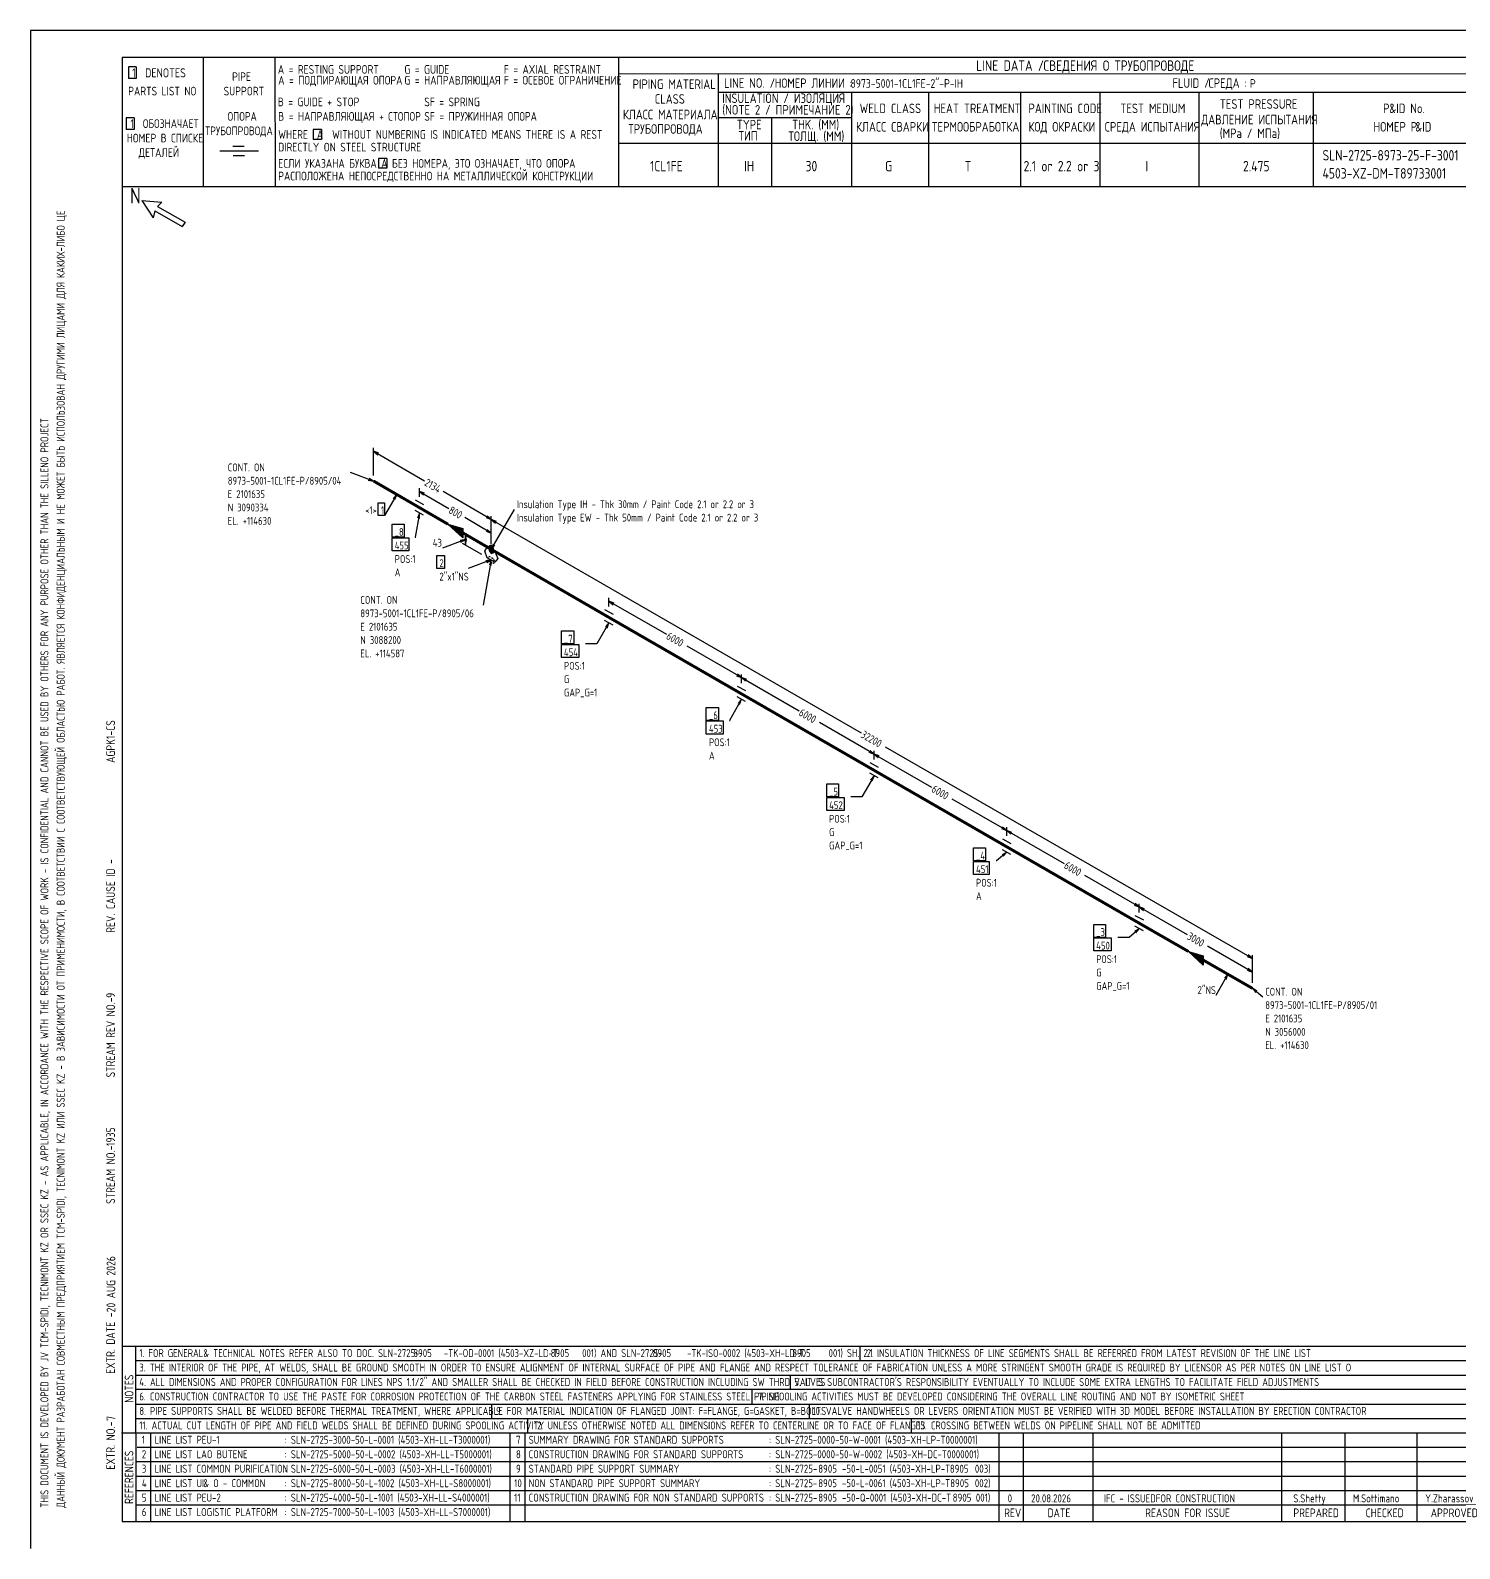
# Model space of a CAD drawing. Extents: x -1005 to 594, y -998 to 420.
# Drawn here: x 0 to 395.4, y 0 to 420 of the extents above; entities that cross this region are included whole.
import ezdxf

# ---------------------------------------------------------------- set-up
doc = ezdxf.new("R2010")
doc.units = 0
doc.linetypes.add('GT100', pattern=[0.8, 0.533333, -0.266667])
doc.styles.add('TTFN17', font='GOST type A')

msp = doc.modelspace()

# ---------------------------------------------------------------- linework, layer by layer
at = {"layer": 'GT_1', "flags": 128}
for points in [[(0, 420), (0, 0)], [(594, 420), (0, 420)], [(589.1, 412.5), (25.4, 412.5)], [(25.4, 412.5), (25.4, 7.5)], [(47.8, 412.5), (47.8, 376.7)], [(67.6, 412.5), (67.7, 376.7)], [(162.7, 412.5), (162.7, 376.7)], [(29.3, 409.9), (27.1, 409.9)], [(27.1, 409.9), (27.1, 406.7)], [(29.3, 409.9), (29.3, 406.7)], [(589.1, 408), (162.7, 407.9)], [(190.3, 407.8), (190.3, 376.7)], [(29.3, 406.7), (27.1, 406.7)], [(190.3, 402.9), (402.7, 402.9)], [(227.1, 402.9), (227.1, 376.7)], [(248.4, 402.9), (248.4, 376.8)], [(273.9, 402.9), (273.9, 376.7)], [(295.8, 402.9), (295.8, 376.7)], [(323.2, 402.9), (323.2, 376.7)], [(354.8, 402.9), (354.8, 376.8)], [(28.7, 395.8), (26.5, 395.8)], [(26.5, 395.8), (26.5, 392.6)], [(28.7, 395.8), (28.7, 392.6)], [(227.1, 395.8), (190.3, 395.8)], [(205, 395.8), (205, 376.7)], [(28.7, 392.6), (26.5, 392.6)], [(80.5, 392.6), (78.2, 392.6)], [(78.2, 392.6), (78.2, 389.8)], [(80.5, 392.6), (80.5, 389.8)], [(63.1, 386.6), (52.4, 386.6)], [(59.1, 387.9), (56, 387.9)], [(80.5, 389.8), (78.2, 389.8)], [(230.2, 388.7), (162.7, 388.7)], [(402.7, 388.7), (226.9, 388.7)], [(59.2, 385.3), (56.1, 385.3)], [(98.6, 384.6), (96.3, 384.6)], [(96.3, 384.6), (96.3, 381.9)], [(98.6, 384.6), (98.6, 381.9)], [(98.6, 381.9), (96.3, 381.9)], [(402.7, 376.7), (25.4, 376.7)], [(30.8, 372.9), (34, 368.1)], [(30.8, 372.9), (36.4, 372.5)], [(34.4, 370.1), (34, 368.1)], [(34.4, 370.1), (42, 365.7)], [(36.4, 372.5), (35.2, 371.3)], [(35.2, 371.3), (42.8, 366.9)], [(42.8, 366.9), (42, 365.7)], [(94.95, 296.825), (94.95, 304.475)], [(96.375, 303.05), (94.95, 303.575), (96.075, 302.6)], [(94.95, 303.575), (109.05, 295.4)], [(94.95, 295.325), (88.575, 297.65)], [(93.45, 295.55), (94.95, 295.325), (93.675, 296.075)], [(101.325, 291.65), (97.95, 285.8)], [(100.8, 290.225), (101.325, 291.65), (100.35, 290.525)], [(106.425, 290.15), (108.75, 288.875)], [(107.625, 290.975), (107.625, 293.375)], [(109.05, 291.95), (107.625, 292.475), (108.75, 291.5)], [(107.625, 292.475), (115.725, 287.75)], [(127.5, 284.675), (114.225, 292.4)], [(96.225, 289.325), (97.95, 289.325), (97.95, 285.8), (96.225, 285.8), (96.225, 289.325)], [(108.75, 285.875), (106.425, 287.15)], [(107.625, 286.475), (106.425, 279.8), (106.65, 279.8)], [(107.625, 284.975), (107.625, 286.475), (107.1, 285.05)], [(126.075, 285.2), (127.5, 284.675), (126.375, 285.65)], [(127.5, 276.425), (133.875, 287.45)], [(100.05, 283.4), (103.425, 283.4), (103.425, 279.8), (100.05, 279.8), (100.05, 283.4)], [(119.625, 281), (119.625, 279.65), (115.5, 283.4), (119.625, 282.2), (119.625, 279.8), (115.875, 283.175), (119.625, 282.125), (119.625, 280.025), (116.325, 282.95), (119.625, 281.9), (119.625, 280.175), (116.7, 282.65), (119.625, 281.75), (119.625, 280.325), (117.075, 282.5), (119.625, 281.6), (119.625, 280.475), (117.525, 282.2), (119.625, 281.45), (119.625, 280.7), (117.825, 282.05), (119.625, 281.225), (119.625, 280.85), (118.275, 281.75), (119.625, 281.075), (119.625, 281), (115.5, 283.4)], [(127.5, 280.925), (120.225, 285.2)], [(126.075, 281.45), (127.5, 280.925), (126.375, 281.9)], [(127.5, 279.425), (127.5, 285.575)], [(127.5, 277.925), (127.5, 285.575)], [(128.925, 284.15), (127.5, 284.675), (128.625, 283.7)], [(127.5, 284.675), (229.8, 225.65)], [(127.5, 277.925), (127.5, 281.825)], [(100.05, 279.65), (104.7, 279.65), (104.7, 276.05), (100.05, 276.05), (100.05, 279.65)], [(120.375, 279.125), (114, 276.8)], [(119.1, 278.375), (120.375, 279.125), (118.875, 278.9)], [(124.875, 277.925), (119.55, 281)], [(124.875, 275), (119.55, 278.075)], [(120.6, 279.05), (120.375, 280.55), (120.15, 279.05)], [(120.15, 279.125), (120.375, 277.625), (120.6, 279.125)], [(120.375, 280.55), (120.375, 279.125)], [(120.375, 277.625), (120.375, 279.125)], [(126.9, 276.125), (127.5, 275.3), (128.1, 275.45), (128.1, 276.725), (127.5, 277.55), (126.9, 277.4), (126.9, 276.125)], [(126.9, 277.4), (127.609, 277.4)], [(126.9, 277.2), (127.755, 277.2)], [(128.025, 277.85), (127.5, 276.425), (128.475, 277.55)], [(112.425, 274.775), (114.6, 274.775), (114.6, 271.175), (112.425, 271.175), (112.425, 274.775)], [(127.5, 273.5), (121.125, 271.175)], [(127.5, 273.5), (125.25, 260.975)], [(127.5, 276.425), (128.475, 275.825), (129.3, 273.875), (128.475, 272.9), (126.375, 274.1), (125.7, 275.975), (126.375, 277.025), (127.5, 276.425)], [(126.225, 272.75), (127.5, 273.5), (126, 273.275)], [(126.9, 277), (127.9, 277)], [(126.9, 276.8), (128.045, 276.8)], [(126.9, 276.6), (128.1, 276.6)], [(126.9, 276.4), (128.1, 276.4)], [(126.9, 276.2), (128.1, 276.2)], [(127.5, 272), (127.5, 273.5), (126.975, 272.075)], [(126.991, 276), (128.1, 276)], [(127.136, 275.8), (128.1, 275.8)], [(127.282, 275.6), (128.1, 275.6)], [(160.05, 260.6), (160.05, 263)], [(161.475, 261.575), (160.05, 262.1), (161.175, 261.125)], [(160.05, 262.1), (175.95, 252.95)], [(158.85, 259.775), (161.175, 258.5)], [(161.175, 255.5), (158.85, 256.775)], [(146.925, 253.85), (150.3, 253.85), (150.3, 250.25), (146.925, 250.25), (146.925, 253.85)], [(160.05, 256.1), (156.675, 250.25), (153.6, 250.25)], [(159.525, 254.675), (160.05, 256.1), (159.075, 254.975)], [(146.925, 250.1), (151.725, 250.1), (151.725, 246.5), (146.925, 246.5), (146.925, 250.1)], [(196.725, 240.95), (181.65, 249.65)], [(195.3, 241.475), (196.725, 240.95), (195.6, 241.925)], [(196.725, 239.45), (196.725, 241.85)], [(196.725, 239.45), (196.725, 241.85)], [(198.15, 240.425), (196.725, 240.95), (197.85, 239.975)], [(196.725, 240.95), (212.625, 231.8)], [(195.525, 238.625), (197.85, 237.35)], [(197.85, 234.35), (195.525, 235.625)], [(186.975, 232.7), (190.35, 232.7), (190.35, 229.1), (186.975, 229.1), (186.975, 232.7)], [(196.725, 234.95), (193.35, 229.1), (193.575, 229.1)], [(196.2, 233.525), (196.725, 234.95), (195.75, 233.825)], [(186.975, 228.95), (191.625, 228.95), (191.625, 225.35), (186.975, 225.35), (186.975, 228.95)], [(233.4, 219.8), (218.325, 228.5)], [(231.975, 220.325), (233.4, 219.8), (232.275, 220.775)], [(233.4, 218.3), (233.4, 220.7)], [(233.4, 218.3), (233.4, 220.7)], [(234.825, 219.275), (233.4, 219.8), (234.525, 218.825)], [(233.4, 219.8), (249.3, 210.65)], [(338.025, 163.25), (236.55, 221.75)], [(232.2, 217.475), (234.525, 216.2)], [(234.525, 213.2), (232.2, 214.475)], [(220.275, 211.55), (223.5, 211.55), (223.5, 207.95), (220.275, 207.95), (220.275, 211.55)], [(233.4, 213.8), (230.025, 207.95), (226.95, 207.95)], [(232.875, 212.375), (233.4, 213.8), (232.425, 212.675)], [(220.275, 207.8), (225.075, 207.8), (225.075, 204.2), (220.275, 204.2), (220.275, 207.8)], [(270.075, 198.65), (255, 207.35)], [(268.65, 199.175), (270.075, 198.65), (268.95, 199.625)], [(270.075, 197.15), (270.075, 199.55)], [(270.075, 197.15), (270.075, 199.55)], [(271.5, 198.125), (270.075, 198.65), (271.2, 197.675)], [(270.075, 198.65), (285.975, 189.5)], [(260.85, 193.85), (264.225, 193.85), (264.225, 190.25), (260.85, 190.25), (260.85, 193.85)], [(268.875, 196.325), (271.2, 195.05)], [(271.2, 192.05), (268.875, 193.325)], [(260.85, 190.1), (265.2, 190.1), (265.2, 186.5), (260.85, 186.5), (260.85, 190.1)], [(270.075, 192.65), (267.225, 190.25), (267.15, 190.25)], [(269.1, 191.525), (270.075, 192.65), (268.8, 191.9)], [(306.75, 177.5), (291.675, 186.2)], [(305.325, 178.025), (306.75, 177.5), (305.625, 178.475)], [(306.75, 176), (306.75, 178.4)], [(306.75, 176), (306.75, 178.4)], [(308.175, 176.975), (306.75, 177.5), (307.875, 176.525)], [(306.75, 177.5), (320.025, 169.85)], [(294.15, 172.7), (297.375, 172.7), (297.375, 169.1), (294.15, 169.1), (294.15, 172.7)], [(305.55, 175.175), (307.875, 173.9)], [(294.15, 168.95), (298.95, 168.95), (298.95, 165.35), (294.15, 165.35), (294.15, 168.95)], [(306.75, 171.5), (303.9, 169.1), (300.825, 169.1)], [(305.775, 170.375), (306.75, 171.5), (305.475, 170.75)], [(307.875, 170.9), (305.55, 172.175)], [(324.45, 162.8), (324.45, 161.45), (320.325, 165.2), (324.45, 164), (324.45, 161.6), (320.7, 164.975), (324.45, 163.925), (324.45, 161.825), (321.15, 164.75), (324.45, 163.7), (324.45, 161.975), (321.525, 164.45), (324.45, 163.55), (324.45, 162.125), (321.9, 164.3), (324.45, 163.4), (324.45, 162.275), (322.35, 164), (324.45, 163.25), (324.45, 162.5), (322.65, 163.85), (324.45, 163.025), (324.45, 162.65), (323.1, 163.55), (324.45, 162.875), (324.45, 162.8), (320.325, 165.2)], [(338.025, 159.5), (325.575, 166.625)], [(336.6, 163.775), (338.025, 163.25), (336.9, 164.225)], [(338.025, 156.5), (338.025, 164.15)], [(336.6, 160.025), (338.025, 159.5), (336.9, 160.475)], [(338.025, 156.5), (338.025, 160.4)], [(331.275, 158.9), (327.9, 153.05)], [(330.75, 157.475), (331.275, 158.9), (330.3, 157.775)], [(339.3, 154.25), (338.025, 155), (339, 153.875)], [(338.025, 155), (340.875, 152.6)], [(25.3, 56), (402.7, 56)], [(29.1, 56), (29.2, 7.5)], [(229.4, 56), (229.4, 52)], [(29.1, 52), (402.7, 52)], [(29.1, 48), (402.7, 48)], [(210.2, 48), (210.2, 44)], [(402.7, 44), (29.1, 44)], [(199.6, 44), (199.6, 40)], [(29.2, 40), (402.7, 40)], [(127.6, 40), (127.6, 36)], [(215.4, 40), (215.4, 36)], [(29.1, 36), (402.7, 36)], [(137.5, 36), (137.5, 32)], [(243.6, 36), (243.6, 32)], [(25.2, 32), (402.7, 32)], [(33.2, 32), (33.2, 7.6)], [(132.6, 32), (132.6, 7.6)], [(136.8, 32), (136.8, 7.6)], [(267.9, 32), (267.9, 7.5)], [(274.6, 32), (274.6, 7.5)], [(293.9, 32), (293.9, 7.5)], [(346.1, 32), (346.1, 7.5)], [(363.6, 32), (363.6, 7.5)], [(383.5, 32), (383.5, 7.5)], [(402.7, 28), (29.5, 28)], [(402.7, 24), (29.1, 24)], [(402.7, 20), (29.1, 20)], [(402.7, 16), (29.1, 16)], [(402.7, 12), (29.2, 12)], [(25.4, 7.5), (589.1, 7.5)], [(0, 0), (0, 0)]]:
    msp.add_lwpolyline(points, dxfattribs=at)
at = {"layer": 'GT_1', "const_width": 0.8, "flags": 128}
for points in [[(107.625, 287.975), (94.95, 295.325)], [(115.5, 283.4), (107.625, 287.975)], [(127.5, 276.425), (119.625, 281)], [(160.05, 257.6), (127.5, 276.425)], [(196.725, 236.45), (160.05, 257.6)], [(233.4, 215.3), (196.725, 236.45)], [(270.075, 194.15), (233.4, 215.3)], [(306.75, 173), (270.075, 194.15)], [(320.325, 165.2), (306.75, 173)], [(338.025, 155), (324.45, 162.8)]]:
    msp.add_lwpolyline(points, dxfattribs=at)
at = {"layer": 'GT_1', "linetype": 'GT100', "flags": 128}
msp.add_lwpolyline([(128.1, 272.525), (128.475, 272.975), (128.1, 273.8), (126.9, 274.475), (126.525, 274.025), (126.9, 273.2), (128.1, 272.525)], dxfattribs=at)

# ---------------------------------------------------------------- texts
at = {"layer": 'GT_1', "style": 'TTFN17'}
for s, height, p in [('LINE DATA /', 2.8875, (261.633, 408.8)), ('СВЕДЕНИЯ О ТРУБОПРОВОДЕ', 2.8875, (280.233, 408.8)), (' 1  DENOTES', 2.5025, (26.875, 407)), (' PIPE', 2.4062, (54.561, 406)), ('A = RESTING SUPPORT', 2.40625, (68.461, 408)), ('A = ПОДПИРАЮЩАЯ ОПОРА', 2.40625, (68.561, 405)), ('G = GUIDE', 2.4062, (103.461, 408)), ('G = НАПРАВЛЯЮЩАЯ', 2.40625, (103.461, 405)), ('F = AXIAL RESTRAINT', 2.40625, (130.961, 408)), ('F = ОСЕВОЕ ОГРАНИЧЕНИЕ', 2.40625, (130.961, 405)), ('PARTS LIST NO', 2.40625, (27.061, 402)), ('SUPPORT', 2.4062, (53.461, 402)), ('PIPING MATERIAL', 2.64687, (166.597, 403.8)), ('LINE NO. /', 2.6469, (191.897, 404.1)), ('НОМЕР ЛИНИИ :', 2.59875, (205.89, 404.1)), ('8973-5001-1CL1FE-2"-P-IH', 2.40625, (226.861, 404.1)), ('FLUID /', 2.6469, (315.897, 404.1)), ('СРЕДА :', 2.6469, (325.897, 404.1)), ('P', 2.406, (337.361, 404.1)), ('B = GUIDE + STOP', 2.40625, (68.461, 399)), ('SF = SPRING', 2.40625, (108.961, 399)), ('CLASS', 2.6469, (172.697, 399.7)), ('(NOTE 2 / ПРИМЕЧАНИЕ 2)', 2.64687, (191.397, 396.7)), ('INSULATION / ИЗОЛЯЦИЯ', 2.64687, (191.397, 399.9)), ('WELD CLASS', 2.6469, (229.397, 397.1)), ('HEAT TREATMENT', 2.64687, (249.897, 397.1)), ('PAINTING CODE', 2.64687, (276.097, 397.1)), ('TEST MEDIUM', 2.64687, (301.497, 397.1)), ('TEST PRESSURE', 2.64687, (328.997, 398.3)), ('P', 2.647, (374.197, 397.1)), ('&ID No.', 2.6469, (375.908, 397.1)), (' 1  ОБОЗНАЧАЕТ', 2.40625, (26.461, 393)), ('ОПОРА', 2.4062, (54.561, 395)), ('B = НАПРАВЛЯЮЩАЯ + СТОПОР', 2.40625, (68.561, 395)), ('SF = ПРУЖИННАЯ ОПОРА', 2.40625, (108.961, 395)), ('КЛАСС МАТЕРИАЛА', 2.64687, (163.897, 395.4)), ('TYPE', 2.6469, (195.397, 392.6)), ('THK. (MM)', 2.6469, (210.697, 392.6)), ('ДАВЛЕНИЕ ИСПЫТАНИЯ', 2.64687, (323.897, 394)), ('НОМЕР В СПИСКЕ', 2.40625, (26.661, 389)), ('ТРУБОПРОВОДА', 2.40625, (48.361, 391)), ('WHERE  A  WITHOUT NUMBERING IS INDICATED MEANS THERE IS A REST', 2.40625, (68.561, 390)), ('ТРУБОПРОВОДА', 2.64687, (165.397, 391.4)), ('ТИП', 2.6469, (195.897, 389.5)), ('ТОЛЩ. (ММ)', 2.6469, (209.697, 389.4)), ('КЛАСС СВАРКИ', 2.64687, (228.397, 392)), ('ТЕРМООБРАБОТКА', 2.64687, (249.397, 392)), ('КОД ОКРАСКИ', 2.64687, (276.097, 392)), ('СРЕДА ИСПЫТАНИЯ', 2.64687, (297.197, 392)), ('(MPa / МПа)', 2.64687, (328.997, 390.2)), ('НОМЕР P', 2.6469, (371.497, 392)), ('&ID', 2.6469, (383.097, 392)), ('ДЕТАЛЕЙ', 2.4062, (29.961, 385)), ('DIRECTLY ON STEEL STRUCTURE', 2.40625, (68.561, 386.5)), ('SLN-2725-8973-25-F-3001', 2.8875, (357.433, 384)), ('ЕСЛИ УКАЗАНА БУКВА A БЕЗ НОМЕРА, ЭТО ОЗНАЧАЕТ, ЧТО ОПОРА', 2.40625, (68.561, 382)), ('1CL1FE', 2.8875, (171.433, 381)), ('IH', 2.8875, (197.433, 381)), ('30', 2.8875, (214.433, 381)), ('G', 2.888, (236.433, 381)), ('T', 2.888, (258.433, 381)), ('2.1 or 2.2 or 3', 2.8875, (274.733, 381)), ('I', 2.888, (308.433, 381)), ('2.475', 2.8875, (335.433, 381)), ('РАСПОЛОЖЕНА НЕПОСРЕДСТВЕННО НА МЕТАЛЛИЧЕСКОЙ КОНСТРУКЦИИ', 2.40625, (68.561, 378.5)), ('4503-XZ-DM-T89733001', 2.8875, (357.433, 379)), ('N', 4.331, (27.55, 372.1)), ('CONT. ON', 2.1656, (54.603, 298.025)), ('8973-5001-1CL1FE-P/8905/04', 2.16562, (54.603, 294.328)), ('E 2101635', 2.1656, (54.603, 290.63)), ('Insulation Type IH - Thk 30mm / Paint Code 2.1 or 2.2 or 3', 2.16562, (134.575, 287.825)), ('N 3090334', 2.1656, (54.603, 286.933)), ('<1>', 2.1656, (92.608, 286.175)), ('1', 2.166, (96.966, 286.175)), ('Insulation Type EW - Thk 50mm / Paint Code 2.1 or 2.2 or 3', 2.16562, (134.575, 284.128)), ('EL. +114630', 2.16562, (54.603, 283.235)), ('_8', 2.1656, (100.783, 280.175)), ('455', 2.1656, (100.783, 276.425)), ('43', 2.1656, (111.304, 277.175)), ('POS:1', 2.1656, (100.783, 272.675)), ('2', 2.166, (113.14, 271.55)), ('A', 2.166, (100.783, 268.978)), ('2"x1"NS', 2.1656, (113.14, 267.8)), ('CONT. ON', 2.1656, (91.278, 261.35)), ('8973-5001-1CL1FE-P/8905/06', 2.16562, (91.278, 257.653)), ('E 2101635', 2.1656, (91.278, 253.955)), ('N 3088200', 2.1656, (91.278, 250.258)), ('_7', 2.1656, (147.6, 250.625)), ('EL. +114587', 2.16562, (91.278, 246.56)), ('454', 2.1656, (147.6, 246.875)), ('POS:1', 2.1656, (147.6, 243.125)), ('G', 2.166, (147.6, 239.428)), ('GAP_G=1', 2.1656, (147.6, 235.73)), ('_6', 2.1656, (187.708, 229.475)), ('453', 2.1656, (187.708, 225.725)), ('POS:1', 2.1656, (187.708, 221.975)), ('A', 2.166, (187.708, 218.278)), ('_5', 2.1656, (220.95, 208.325)), ('452', 2.1656, (220.95, 204.575)), ('POS:1', 2.1656, (220.95, 200.825)), ('G', 2.166, (220.95, 197.128)), ('GAP_G=1', 2.1656, (220.95, 193.43)), ('_4', 2.1656, (261.583, 190.625)), ('451', 2.1656, (261.583, 186.875)), ('POS:1', 2.1656, (261.583, 183.125)), ('A', 2.166, (261.583, 179.428)), ('_3', 2.1656, (294.825, 169.475)), ('450', 2.1656, (294.825, 165.725)), ('POS:1', 2.1656, (294.825, 161.975)), ('G', 2.166, (294.825, 158.278)), ('GAP_G=1', 2.1656, (294.825, 154.58)), ('2"NS', 2.1656, (322.872, 153.425)), ('CONT. ON', 2.1656, (341.575, 152.975)), ('8973-5001-1CL1FE-P/8905/01', 2.16562, (341.575, 149.278)), ('E 2101635', 2.1656, (341.575, 145.58)), ('N 3056000', 2.1656, (341.575, 141.883)), ('EL. +114630', 2.16562, (341.575, 138.185)), ('1. FOR GENERAL', 2.18487, (30.128, 53)), ('& TECHNICAL NOTES REFER ALSO TO DOC. SLN-2725-      -TK-OD-0001 (4503-XZ-LD-T      001) AND SLN-2725-      -TK-ISO-0002 (4503-XH-LD-T      001) SH. 2.1', 2.18487, (47.868, 53)), ('8905', 2.1849, (105.928, 53)), ('8905', 2.1849, (143.928, 53)), ('8905', 2.1849, (172.128, 53)), ('8905', 2.1849, (210.728, 53)), ('2. INSULATION THICKNESS OF LINE SEGMENTS SHALL BE REFERRED FROM LATEST REVISION OF THE LINE LIST', 2.18487, (231.328, 53)), ('3. THE INTERIOR OF THE PIPE, AT WELDS, SHALL BE GROUND SMOOTH IN ORDER TO ENSURE ALIGNMENT OF INTERNAL SURFACE OF PIPE AND FLANGE AND RESPECT TOLERANCE OF FABRICATION UNLESS A MORE STRINGENT SMOOTH GRADE IS REQUIRED BY LICENSOR AS PER NOTES ON LINE LIST O', 2.18487, (30.128, 49)), ('4. ALL DIMENSIONS AND PROPER CONFIGURATION FOR LINES NPS 1.1/2" AND SMALLER SHALL BE CHECKED IN FIELD BEFORE CONSTRUCTION INCLUDING SW THRD VALVES', 2.18487, (30.128, 45)), ("5. IT IS SUBCONTRACTOR'S RESPONSIBILITY EVENTUALLY TO INCLUDE SOME EXTRA LENGTHS TO FACILITATE FIELD ADJUSTMENTS", 2.18487, (211.328, 45)), ('6. CONSTRUCTION CONTRACTOR TO USE THE PASTE FOR CORROSION PROTECTION OF THE CARBON STEEL FASTENERS APPLYING FOR STAINLESS STEEL PIPING', 2.18487, (30.128, 41)), ('7. SPOOLING ACTIVITIES MUST BE DEVELOPED CONSIDERING THE OVERALL LINE ROUTING AND NOT BY ISOMETRIC SHEET', 2.18487, (201.328, 41)), ('8. PIPE SUPPORTS SHALL BE WELDED BEFORE THERMAL TREATMENT, WHERE APPLICABLE', 2.18487, (30.128, 37)), ('9. FOR MATERIAL INDICATION OF FLANGED JOINT: F=FLANGE, G=GASKET, B=BOLTS', 2.18487, (128.828, 37)), ('10. VALVE HANDWHEELS OR LEVERS ORIENTATION MUST BE VERIFIED WITH 3D MODEL BEFORE INSTALLATION BY ERECTION CONTRACTOR', 2.18487, (216.328, 37)), ('11. ACTUAL CUT LENGTH OF PIPE AND FIELD WELDS SHALL BE DEFINED DURING SPOOLING ACTIVITY', 2.18487, (30.128, 33)), ('12. UNLESS OTHERWISE NOTED ALL DIMENSIONS REFER TO CENTERLINE OR TO FACE OF FLANGES', 2.18487, (139.328, 33)), ('13. CROSSING BETWEEN WELDS ON PIPELINE SHALL NOT BE ADMITTED', 2.18487, (245.328, 33)), ('1', 2.214, (30.832, 29)), ('LINE LIST PEU-1', 2.21375, (34.332, 29)), (': SLN-2725-3000-50-L-0001 (4503-XH-LL-T3000001)', 2.21375, (70.332, 29)), ('7', 2.214, (134.332, 29)), ('SUMMARY DRAWING FOR STANDARD SUPPORTS', 2.21375, (137.832, 29)), (': SLN-2725-0000-50-W-0001 (4503-XH-LP-T0000001)', 2.21375, (204.332, 29)), ('2', 2.214, (30.832, 25)), ('LINE LIST LAO BUTENE', 2.21375, (34.332, 25)), (': SLN-2725-5000-50-L-0002 (4503-XH-LL-T5000001)', 2.21375, (70.332, 25)), ('8', 2.214, (134.332, 25)), ('CONSTRUCTION DRAWING FOR STANDARD SUPPORTS', 2.21375, (137.832, 25)), (': SLN-2725-0000-50-W-0002 (4503-XH-DC-T0000001)', 2.21375, (204.332, 25)), ('3', 2.214, (30.832, 21)), ('LINE LIST COMMON PURIFICATION', 2.21375, (34.332, 21)), (': SLN-2725-6000-50-L-0003 (4503-XH-LL-T6000001)', 2.21375, (70.332, 21)), ('9', 2.214, (134.332, 21)), ('STANDARD PIPE SUPPORT SUMMARY', 2.21375, (137.832, 21)), (': SLN-2725-      -50-L-0051 (4503-XH-LP-T      003)', 2.21375, (204.332, 21)), ('8905', 2.2138, (217.932, 21)), ('8905', 2.2138, (254.332, 21)), ('4', 2.214, (30.832, 17)), ('LINE LIST UI', 2.21375, (34.332, 17)), ('& O - COMMON', 2.21375, (47.849, 17)), (': SLN-2725-8000-50-L-1002 (4503-XH-LL-S8000001)', 2.21375, (70.332, 17)), ('10', 2.2138, (133.832, 17)), ('NON STANDARD PIPE SUPPORT SUMMARY', 2.21375, (137.832, 17)), (': SLN-2725-      -50-L-0061 (4503-XH-LP-T      002)', 2.21375, (204.332, 17)), ('8905', 2.2138, (217.932, 17)), ('8905', 2.2138, (254.432, 17)), ('5', 2.214, (30.832, 13)), ('LINE LIST PEU-2', 2.21375, (34.332, 13)), (': SLN-2725-4000-50-L-1001 (4503-XH-LL-S4000001)', 2.21375, (70.332, 13)), ('11', 2.2138, (133.832, 13)), ('CONSTRUCTION DRAWING FOR NON STANDARD SUPPORTS', 2.21375, (137.832, 13)), (': SLN-2725-      -50-Q-0001 (4503-XH-DC-T      001)', 2.21375, (204.332, 13)), ('8905', 2.2138, (217.932, 13)), ('8905', 2.2138, (255.132, 13)), ('0', 2.214, (270.332, 12.8)), ('20.08.2026', 2.2138, (276.832, 12.8)), ('IFC - ISSUEDFOR CONSTRUCTION', 2.21375, (296.932, 12.8)), ('S.Shetty', 2.2138, (349.332, 12.8)), ('M.Sottimano', 2.21375, (365.832, 12.8)), ('Y.Zharassov', 2.21375, (385.832, 12.8)), ('6', 2.214, (30.832, 9)), ('LINE LIST LOGISTIC PLATFORM', 2.21375, (34.332, 9)), (': SLN-2725-7000-50-L-1003 (4503-XH-LL-S7000001)', 2.21375, (70.332, 9)), ('REV', 2.4062, (269.361, 8.7)), ('DATE', 2.4062, (281.361, 8.7)), ('REASON FOR ISSUE', 2.40625, (308.361, 8.7)), ('PREPARED', 2.4062, (349.361, 8.7)), ('CHECKED', 2.4062, (369.361, 8.7)), ('APPROVED', 2.4062, (387.361, 8.7))]:
    msp.add_text(s, height=height, dxfattribs=at).set_placement(p)
for s, height, rotation, p in [('ДАННЫЙ ДОКУМЕНТ РАЗРАБОТАН СОВМЕСТНЫМ ПРЕДПРИЯТИЕМ TCM-SPIDI, TECNIMONT KZ ИЛИ SSEC KZ - В ЗАВИСИМОСТИ ОТ ПРИМЕНИМОСТИ, В СООТВЕТСТВИИ С СООТВЕТСТВУЮЩЕЙ ОБЛАСТЬЮ РАБОТ. ЯВЛЯЕТСЯ КОНФИДЕНЦИАЛЬНЫМ И НЕ МОЖЕТ БЫТЬ ИСПОЛЬЗОВАН ДРУГИМИ ЛИЦАМИ ДЛЯ КАКИХ-ЛИБО ЦЕ', 2.21375, 90, (9.5, 11.332)), ('THIS DOCUMENT IS DEVELOPED BY JV TCM-SPIDI, TECNIMONT KZ OR SSEC KZ - AS APPLICABLE, IN ACCORDANCE WITH THE RESPECTIVE SCOPE OF WORK - IS CONFIDENTIAL AND CANNOT BE USED BY OTHERS FOR ANY PURPOSE OTHER THAN THE SILLENO PROJECT', 2.21375, 90, (5, 11.332)), ('2134', 2.1656, -30, (108.788, 294.233)), ('800', 2.1656, -30, (115.463, 286.613)), ('6000', 2.1656, -30, (175.681, 251.788)), ('6000', 2.1656, -30, (212.356, 230.638)), ('AGPK1-CS', 2.4062, 90, (23.4, 217.361)), ('32200', 2.1656, -30, (229.517, 224.537)), ('6000', 2.1656, -30, (249.031, 209.488)), ('REV. CAUSE ID -', 2.40625, 90, (23.4, 170.361)), ('6000', 2.1656, -30, (285.706, 188.338)), ('3000', 2.1656, -30, (319.748, 168.725)), ('STREAM REV NO.-', 2.40625, 90, (23.4, 130.361)), ('9', 2.406, 90, (23.4, 152.361)), ('1935', 2.4062, 90, (23.4, 111.361)), ('STREAM NO.-', 2.40625, 90, (23.4, 95.361)), ('20 AUG 2026', 2.40625, 90, (23.5, 65.361)), ('EXTR. DATE -', 2.40625, 90, (23.4, 48.361)), ('NOTES', 2.4062, 90, (28.5, 40.361)), ('EXTR. NO.-', 2.4062, 90, (23.4, 21.861)), ('7', 2.406, 90, (23.5, 35.361)), ('REFERENCES', 2.4062, 90, (28.5, 12.361))]:
    msp.add_text(s, height=height, rotation=rotation, dxfattribs=at).set_placement(p)

doc.saveas('drawing.dxf')
